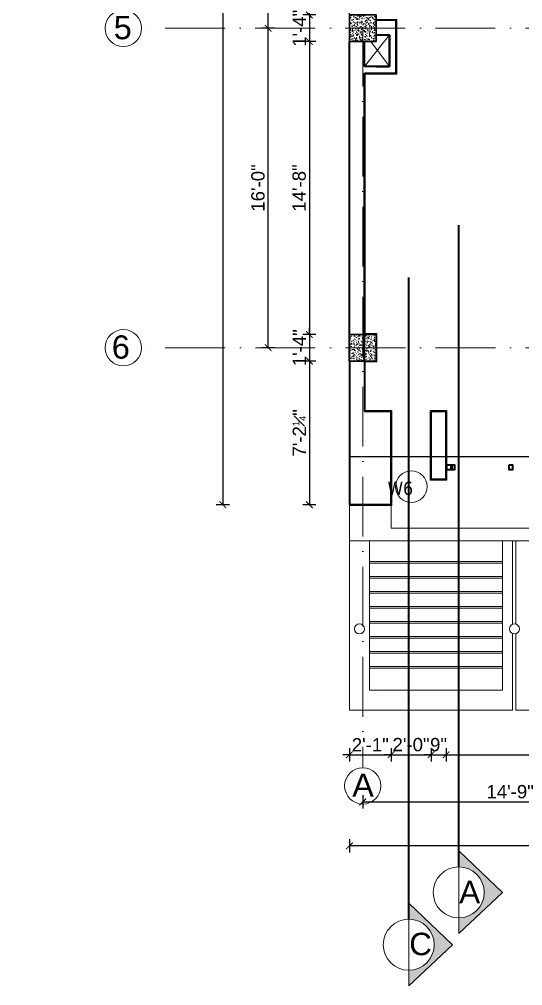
# Model space of a CAD drawing. Header units: inches. Extents: x 10755 to 33653, y -10992 to 10708.
# Drawn here: x 16776 to 17078, y 5851 to 6432 of the extents above; entities that cross this region are included whole.
import ezdxf

# ---------------------------------------------------------------- set-up
doc = ezdxf.new("R2010")
doc.units = ezdxf.units.IN
doc.header["$MEASUREMENT"] = 0
doc.linetypes.add('ACAD_ISO10W100', pattern=[18, 12, -3, 0, -3])
for name, color, linetype, lineweight in [('centerline', 9, 'ACAD_ISO10W100', 5), ('col', 1, 'Continuous', 30), ('dim', 6, 'Continuous', 13), ('dimension center - 8', 134, 'Continuous', 13), ('dimension element- 8', 5, 'Continuous', 13), ('dimension inter - 8', 6, 'Continuous', 13), ('dimension overall - 8', 185, 'Continuous', 13), ('DIMINSION', 5, 'Continuous', 15), ('elevation1', 230, 'Continuous', 13), ('hatch 2', 8, 'Continuous', 13), ('hatch- rcc', 252, 'Continuous', 5), ('PLASTER', 50, 'Continuous', 9), ('Section line-1-8', 172, 'Continuous', 35), ('Section text-1-8', 6, 'Continuous', 18), ('STAIRCASE', 143, 'Continuous', 15), ('title text 1', 113, 'Continuous', 25), ('wall', 1, 'Continuous', 35)]:
    doc.layers.add(name, color=color, linetype=linetype, lineweight=lineweight)
doc.layers.add('T-TEXT', color=230, linetype='Continuous')
doc.layers.get('dimension inter - 8').off()
doc.layers.get('DIMINSION').off()
doc.styles.add('arial', font='arial.ttf')
doc.styles.add('Prajwal', font='stylu.ttf', dxfattribs={"height": 9})
doc.styles.get("Standard").update_dxf_attribs({"font": 'arial.ttf'})
doc.styles.add('suren', font='times.ttf', dxfattribs={"height": 4})
doc.dimstyles.new('S8', dxfattribs={"dimscale": 8, "dimtxt": 1, "dimasz": 0.5, "dimexe": 0.5, "dimexo": 0.5, "dimgap": 0.25, "dimtad": 1, "dimzin": 3, "dimdsep": 46, "dimlunit": 4, "dimtxsty": 'Standard', "dimblk": 'ARCHTICK', "dimcen": 0, "dimclrd": 256, "dimclre": 256, "dimclrt": 6, "dimadec": 0, "dimazin": 0, "dimtfac": 0.5, "dimtix": 1, "dimtmove": 1, "dimatfit": 3, "dimfxl": 0.5, "dimfxlon": 1, "dimfrac": 1, "dimtolj": 1, "dimtzin": 0, "dimarcsym": 1})

# ---------------------------------------------------------------- blocks, each defined once
blk = doc.blocks.new('EWEWRTT')
at = {"layer": 'centerline', "ltscale": 3}
for p, q in [((176317.85, -3623.75), (176317.85, -4988.85)), ((176830.26, -4544.4), (176184.91, -4544.4)), ((176830.31, -4736.4), (176184.95, -4736.4))]:
    blk.add_line(p, q, dxfattribs=at)
at = {"layer": 'centerline', "linetype": 'Continuous'}
for centre in [(176174, -4544.4), (176174.04, -4736.4), (176317.85, -4999.76)]:
    blk.add_circle(centre, 10.91, dxfattribs=at)
at = {"layer": 'T-TEXT', "ltscale": 100, "char_height": 14, "width": 12.944, "style": 'suren'}
for s, insert, attachment_point in [('{\\fArial|b0|i0|c0|p34;5}', (176179.1, -4536.96), 3), ('{\\fArial|b0|i0|c0|p34;6}', (176177.94, -4728.96), 3), ('{\\fArial|b0|i0|c0|p34;A}', (176311.49, -4992.32), 1)]:
    blk.add_mtext(s, dxfattribs=dict(at, insert=insert, attachment_point=attachment_point))
blk = doc.blocks.new('ETERWEWE')
at = {"layer": 'hatch- rcc', "linetype": 'Continuous', "ltscale": 30}
h = blk.add_hatch(dxfattribs=at)
h.set_pattern_fill('AR-CONC', color=256, scale=0.5, style=0)
h.set_pattern_definition([(50, (0, 0), (3.586300913, -0.313760675), [0.375, -4.125]), (355, (0, 0), (-0.69375667, 3.76096067), [0.3, -3.3]), (100.4514445, (0.299, -0.026), (2.89254423, 3.447199955), [0.31870096, -3.50571056]), (46.1842, (0, 1), (5.33620665, -0.8275964), [0.5625, -6.1875]), (96.6356355, (0.4447, 0.931), (4.67330973, 4.870593), [0.47805171, -5.2585688]), (351.184164, (0, 1), (4.67330973, 4.870593), [0.45, -4.95]), (21, (0.5, 0.75), (2.98453526, -2.013094453), [0.375, -4.125]), (326, (0.5, 0.75), (1.21657666, 3.625750225), [0.3, -3.3]), (71.4514447, (0.7487, 0.5822), (4.20111188, 1.612655764), [0.31870095, -3.50571056]), (37.5, (0, 0), (0.060799277, 1.664469269), [0, -3.26, 0, -3.35, 0, -3.3125]), (7.5, (0, 0), (1.315347687, 1.97205856), [0, -1.91, 0, -3.185, 0, -1.2625]), (327.5, (-1.115, 0), (2.669112181, -0.112774359), [0, -1.25, 0, -3.9, 0, -5.175]), (317.5, (-1.615, 0), (2.915930847, 0.50052491), [0, -1.625, 0, -2.59, 0, -3.675])])
h.paths.add_polyline_path([(159423.23, -3794.58), (159439.23, -3794.58), (159439.23, -3778.58), (159423.23, -3778.58)])
at = {"layer": 'col', "linetype": 'Continuous', "ltscale": 30}
blk.add_lwpolyline([(159423.23, -3794.58), (159423.23, -3778.58), (159439.23, -3778.58), (159439.23, -3794.58), (159423.23, -3794.58)], dxfattribs=at)
blk = doc.blocks.new('wewerrr')
at = {"layer": 'DIMINSION', "linetype": 'Continuous'}
for p in [(16886.62, -757.81), (16886.62, -757.81), (16886.62, -949.81), (16886.62, -949.81)]:
    blk.add_blockref('ETERWEWE', p, dxfattribs=at)
blk = doc.blocks.new('HGFHH')
at = {"layer": 'hatch 2', "ltscale": 30}
for centre in [(178848.14, -4798.29), (179027.75, -4798.29), (179191.38, -4798.29)]:
    blk.add_circle(centre, 9.47, dxfattribs=at)
at = {"layer": 'title text 1', "char_height": 8, "width": 6.48014975013211e-13, "attachment_point": 1, "rotation": 359.95632, "style": 'Prajwal'}
for s, insert in [('\\pi-6.436;{\\fTahoma|b0|i0|c0|p34;W6}', (178840.29, -4795.26)), ('\\pi-6.436;{\\fTahoma|b0|i0|c0|p34;W7}', (179019.89, -4795.26)), ('\\pi-6.436;{\\fTahoma|b0|i0|c0|p34;W6}', (179183.52, -4795.26))]:
    blk.add_mtext(s, dxfattribs=dict(at, insert=insert))
blk = doc.blocks.new('WEEWET')
at = {"layer": 'wall', "linetype": 'Continuous', "ltscale": 30}
for points in [[(178869.49, -4781.64), (178872.47, -4781.64), (178872.47, -4784.66), (178869.49, -4784.66)], [(178906.96, -4781.64), (178908.96, -4781.64), (178908.96, -4784.66), (178906.96, -4784.66)], [(178938.96, -4781.64), (178940.96, -4781.64), (178940.96, -4784.66), (178938.96, -4784.66)], [(178970.96, -4781.64), (178972.96, -4781.64), (178972.96, -4784.66), (178970.96, -4784.66)], [(179002.96, -4781.64), (179004.96, -4781.64), (179004.96, -4784.66), (179002.96, -4784.66)], [(179034.96, -4781.63), (179036.96, -4781.63), (179036.96, -4784.65), (179034.96, -4784.65)], [(179066.96, -4781.64), (179068.96, -4781.64), (179068.96, -4784.66), (179066.96, -4784.66)], [(179098.96, -4781.64), (179100.96, -4781.64), (179100.96, -4784.66), (179098.96, -4784.66)], [(179130.96, -4781.64), (179132.96, -4781.64), (179132.96, -4784.66), (179130.96, -4784.66)], [(179167.46, -4781.64), (179170.44, -4781.64), (179170.44, -4784.66), (179167.46, -4784.66)]]:
    blk.add_lwpolyline(points, close=True, dxfattribs=at)
blk = doc.blocks.new('_ArchTick')
at = {"color": 0, "const_width": 0.15}
blk.add_lwpolyline([(-0.5, -0.5), (0.5, 0.5)], dxfattribs=at)
blk = doc.blocks.new('*D941')
at = {"layer": 'Defpoints', "color": 0, "transparency": 16777216}
for p in [(16973.9, 6434.82), (16949.8, 6418.82), (16973.9, 6418.82)]:
    blk.add_point(p, dxfattribs=at)
at = {"layer": 'dimension element- 8', "lineweight": -2, "transparency": 16777216}
for p, q in [((16949.8, 6434.82), (16949.8, 6438.82)), ((16953.8, 6434.82), (16945.8, 6434.82)), ((16949.8, 6434.82), (16949.8, 6418.82)), ((16953.8, 6418.82), (16945.8, 6418.82)), ((16949.8, 6418.82), (16949.8, 6414.82))]:
    blk.add_line(p, q, dxfattribs=at)
at = {"layer": 'dimension element- 8', "lineweight": -2, "transparency": 16777216, "xscale": 4, "yscale": 4, "zscale": 4}
for p, rotation in [((16949.8, 6434.82), 270), ((16949.8, 6418.82), 90)]:
    blk.add_blockref('_ArchTick', p, dxfattribs=dict(at, rotation=rotation))
at = {"layer": 'dimension element- 8', "color": 6, "transparency": 16777216, "insert": (16943.79, 6426.82), "char_height": 8, "attachment_point": 5, "rotation": 90}
blk.add_mtext('\\A1;1\'-4"', dxfattribs=at)
blk = doc.blocks.new('*D942')
at = {"layer": 'Defpoints', "color": 0, "transparency": 16777216}
for p in [(16973.9, 6418.82), (16949.8, 6242.82), (16973.96, 6242.82)]:
    blk.add_point(p, dxfattribs=at)
at = {"layer": 'dimension element- 8', "lineweight": -2, "transparency": 16777216}
for p, q in [((16953.8, 6418.82), (16945.8, 6418.82)), ((16949.8, 6418.82), (16949.8, 6242.82)), ((16953.8, 6242.82), (16945.8, 6242.82))]:
    blk.add_line(p, q, dxfattribs=at)
at = {"layer": 'dimension element- 8', "lineweight": -2, "transparency": 16777216, "xscale": 4, "yscale": 4, "zscale": 4}
for p, rotation in [((16949.8, 6418.82), 90), ((16949.8, 6242.82), 270)]:
    blk.add_blockref('_ArchTick', p, dxfattribs=dict(at, rotation=rotation))
at = {"layer": 'dimension element- 8', "color": 6, "transparency": 16777216, "insert": (16943.72, 6330.82), "char_height": 8, "attachment_point": 5, "rotation": 90}
blk.add_mtext('\\A1;14\'-8"', dxfattribs=at)
blk = doc.blocks.new('*D943')
at = {"layer": 'Defpoints', "color": 0, "transparency": 16777216}
for p in [(16973.96, 6242.82), (16949.8, 6226.82), (16973.9, 6226.82)]:
    blk.add_point(p, dxfattribs=at)
at = {"layer": 'dimension element- 8', "lineweight": -2, "transparency": 16777216}
for p, q in [((16949.8, 6242.82), (16949.8, 6246.82)), ((16953.8, 6242.82), (16945.8, 6242.82)), ((16949.8, 6242.82), (16949.8, 6226.82)), ((16953.8, 6226.82), (16945.8, 6226.82)), ((16949.8, 6226.82), (16949.8, 6222.82))]:
    blk.add_line(p, q, dxfattribs=at)
at = {"layer": 'dimension element- 8', "lineweight": -2, "transparency": 16777216, "xscale": 4, "yscale": 4, "zscale": 4}
for p, rotation in [((16949.8, 6242.82), 270), ((16949.8, 6226.82), 90)]:
    blk.add_blockref('_ArchTick', p, dxfattribs=dict(at, rotation=rotation))
at = {"layer": 'dimension element- 8', "color": 6, "transparency": 16777216, "insert": (16943.79, 6234.82), "char_height": 8, "attachment_point": 5, "rotation": 90}
blk.add_mtext('\\A1;1\'-4"', dxfattribs=at)
blk = doc.blocks.new('*D944')
at = {"layer": 'Defpoints', "color": 0, "transparency": 16777216}
for p in [(16925.05, 6426.82), (16969.03, 6426.82), (16973.9, 6234.82)]:
    blk.add_point(p, dxfattribs=at)
at = {"layer": 'dimension center - 8', "lineweight": -2, "transparency": 16777216}
for p, q in [((16929.05, 6426.82), (16921.05, 6426.82)), ((16925.05, 6234.82), (16925.05, 6426.82)), ((16929.05, 6234.82), (16921.05, 6234.82))]:
    blk.add_line(p, q, dxfattribs=at)
at = {"layer": 'dimension center - 8', "lineweight": -2, "transparency": 16777216, "xscale": 4, "yscale": 4, "zscale": 4}
for p, rotation in [((16925.05, 6426.82), 90), ((16925.05, 6234.82), 270)]:
    blk.add_blockref('_ArchTick', p, dxfattribs=dict(at, rotation=rotation))
at = {"layer": 'dimension center - 8', "color": 6, "transparency": 16777216, "insert": (16918.97, 6330.82), "char_height": 8, "attachment_point": 5, "rotation": 90}
blk.add_mtext('\\A1;16\'-0"', dxfattribs=at)
blk = doc.blocks.new('*D945')
at = {"layer": 'Defpoints', "color": 0, "transparency": 16777216}
for p in [(16925.05, 6666.82), (16973.9, 6666.82), (16969.03, 6426.82)]:
    blk.add_point(p, dxfattribs=at)
at = {"layer": 'dimension center - 8', "lineweight": -2, "transparency": 16777216}
for p, q in [((16929.05, 6666.82), (16921.05, 6666.82)), ((16925.05, 6426.82), (16925.05, 6666.82)), ((16929.05, 6426.82), (16921.05, 6426.82))]:
    blk.add_line(p, q, dxfattribs=at)
at = {"layer": 'dimension center - 8', "lineweight": -2, "transparency": 16777216, "xscale": 4, "yscale": 4, "zscale": 4}
for p, rotation in [((16925.05, 6666.82), 90), ((16925.05, 6426.82), 270)]:
    blk.add_blockref('_ArchTick', p, dxfattribs=dict(at, rotation=rotation))
at = {"layer": 'dimension center - 8', "color": 6, "transparency": 16777216, "insert": (16918.97, 6546.82), "char_height": 8, "attachment_point": 5, "rotation": 90}
blk.add_mtext('\\A1;20\'-0"', dxfattribs=at)
blk = doc.blocks.new('*D949')
at = {"layer": 'Defpoints', "color": 0, "transparency": 16777216}
for p in [(16973.9, 7285.82), (16897.79, 6140.48), (16973.9, 6140.48)]:
    blk.add_point(p, dxfattribs=at)
at = {"layer": 'dimension overall - 8', "lineweight": -2, "transparency": 16777216}
for p, q in [((16901.79, 7285.82), (16893.79, 7285.82)), ((16897.79, 7285.82), (16897.79, 6140.48)), ((16901.79, 6140.48), (16893.79, 6140.48))]:
    blk.add_line(p, q, dxfattribs=at)
at = {"layer": 'dimension overall - 8', "lineweight": -2, "transparency": 16777216, "xscale": 4, "yscale": 4, "zscale": 4}
for p, rotation in [((16897.79, 7285.82), 90), ((16897.79, 6140.48), 270)]:
    blk.add_blockref('_ArchTick', p, dxfattribs=dict(at, rotation=rotation))
at = {"layer": 'dimension overall - 8', "color": 6, "transparency": 16777216, "insert": (16891.7, 6713.15), "char_height": 8, "attachment_point": 5, "rotation": 90}
blk.add_mtext('\\A1;95\'-5{\\H0.500000x;\\S1#4;}"', dxfattribs=at)
blk = doc.blocks.new('*D950')
at = {"layer": 'Defpoints', "color": 0, "transparency": 16777216}
for p in [(16973.9, 6226.82), (16949.8, 6140.48), (16973.9, 6140.48)]:
    blk.add_point(p, dxfattribs=at)
at = {"layer": 'dimension element- 8', "lineweight": -2, "transparency": 16777216}
for p, q in [((16953.8, 6226.82), (16945.8, 6226.82)), ((16949.8, 6226.82), (16949.8, 6140.48)), ((16953.8, 6140.48), (16945.8, 6140.48))]:
    blk.add_line(p, q, dxfattribs=at)
at = {"layer": 'dimension element- 8', "lineweight": -2, "transparency": 16777216, "xscale": 4, "yscale": 4, "zscale": 4}
for p, rotation in [((16949.8, 6226.82), 90), ((16949.8, 6140.48), 270)]:
    blk.add_blockref('_ArchTick', p, dxfattribs=dict(at, rotation=rotation))
at = {"layer": 'dimension element- 8', "color": 6, "transparency": 16777216, "insert": (16943.79, 6183.65), "char_height": 8, "attachment_point": 5, "rotation": 90}
blk.add_mtext('\\A1;7\'-2{\\H0.500000x;\\S1#4;}"', dxfattribs=at)
blk = doc.blocks.new('*D1016')
at = {"layer": 'Defpoints', "color": 0, "transparency": 16777216}
for p in [(16973.9, 6140.48), (16998.9, 6140.48), (16998.9, 5990.13)]:
    blk.add_point(p, dxfattribs=at)
at = {"layer": 'dimension element- 8', "lineweight": -2, "transparency": 16777216}
for p, q in [((16973.9, 5990.13), (16969.9, 5990.13)), ((16973.9, 5994.13), (16973.9, 5986.13)), ((16973.9, 5990.13), (16998.9, 5990.13)), ((16998.9, 5994.13), (16998.9, 5986.13)), ((16998.9, 5990.13), (17002.9, 5990.13))]:
    blk.add_line(p, q, dxfattribs=at)
at = {"layer": 'dimension element- 8', "lineweight": -2, "transparency": 16777216, "xscale": 4, "yscale": 4, "zscale": 4}
blk.add_blockref('_ArchTick', (16973.9, 5990.13), dxfattribs=at)
at = {"layer": 'dimension element- 8', "lineweight": -2, "transparency": 16777216, "xscale": 4, "yscale": 4, "zscale": 4, "rotation": 180}
blk.add_blockref('_ArchTick', (16998.9, 5990.13), dxfattribs=at)
at = {"layer": 'dimension element- 8', "color": 6, "transparency": 16777216, "insert": (16986.4, 5996.15), "char_height": 8, "attachment_point": 5}
blk.add_mtext('\\A1;2\'-1"', dxfattribs=at)
blk = doc.blocks.new('*D1017')
at = {"layer": 'Defpoints', "color": 0, "transparency": 16777216}
for p in [(17022.9, 6155.67), (16998.9, 6140.48), (17022.9, 5990.13)]:
    blk.add_point(p, dxfattribs=at)
at = {"layer": 'dimension element- 8', "lineweight": -2, "transparency": 16777216}
for p, q in [((16998.9, 5990.13), (16994.9, 5990.13)), ((16998.9, 5994.13), (16998.9, 5986.13)), ((16998.9, 5990.13), (17022.9, 5990.13)), ((17022.9, 5994.13), (17022.9, 5986.13)), ((17022.9, 5990.13), (17026.9, 5990.13))]:
    blk.add_line(p, q, dxfattribs=at)
at = {"layer": 'dimension element- 8', "lineweight": -2, "transparency": 16777216, "xscale": 4, "yscale": 4, "zscale": 4}
blk.add_blockref('_ArchTick', (16998.9, 5990.13), dxfattribs=at)
at = {"layer": 'dimension element- 8', "lineweight": -2, "transparency": 16777216, "xscale": 4, "yscale": 4, "zscale": 4, "rotation": 180}
blk.add_blockref('_ArchTick', (17022.9, 5990.13), dxfattribs=at)
at = {"layer": 'dimension element- 8', "color": 6, "transparency": 16777216, "insert": (17010.9, 5996.22), "char_height": 8, "attachment_point": 5}
blk.add_mtext('\\A1;2\'-0"', dxfattribs=at)
blk = doc.blocks.new('*D1018')
at = {"layer": 'Defpoints', "color": 0, "transparency": 16777216}
for p in [(17022.9, 6155.67), (17031.9, 6155.67), (17031.9, 5990.13)]:
    blk.add_point(p, dxfattribs=at)
at = {"layer": 'dimension element- 8', "lineweight": -2, "transparency": 16777216}
for p, q in [((17022.9, 5990.13), (17018.9, 5990.13)), ((17022.9, 5994.13), (17022.9, 5986.13)), ((17022.9, 5990.13), (17031.9, 5990.13)), ((17031.9, 5994.13), (17031.9, 5986.13)), ((17031.9, 5990.13), (17035.9, 5990.13))]:
    blk.add_line(p, q, dxfattribs=at)
at = {"layer": 'dimension element- 8', "lineweight": -2, "transparency": 16777216, "xscale": 4, "yscale": 4, "zscale": 4}
blk.add_blockref('_ArchTick', (17022.9, 5990.13), dxfattribs=at)
at = {"layer": 'dimension element- 8', "lineweight": -2, "transparency": 16777216, "xscale": 4, "yscale": 4, "zscale": 4, "rotation": 180}
blk.add_blockref('_ArchTick', (17031.9, 5990.13), dxfattribs=at)
at = {"layer": 'dimension element- 8', "color": 6, "transparency": 16777216, "insert": (17027.4, 5996.22), "char_height": 8, "attachment_point": 5}
blk.add_mtext('\\A1;9"', dxfattribs=at)
blk = doc.blocks.new('*D1019')
at = {"layer": 'Defpoints', "color": 0, "transparency": 16777216}
for p in [(17031.9, 6155.67), (17333.85, 6155.67), (17333.85, 5990.13)]:
    blk.add_point(p, dxfattribs=at)
at = {"layer": 'dimension element- 8', "lineweight": -2, "transparency": 16777216}
for p, q in [((17031.9, 5994.13), (17031.9, 5986.13)), ((17031.9, 5990.13), (17333.85, 5990.13)), ((17333.85, 5994.13), (17333.85, 5986.13))]:
    blk.add_line(p, q, dxfattribs=at)
at = {"layer": 'dimension element- 8', "lineweight": -2, "transparency": 16777216, "xscale": 4, "yscale": 4, "zscale": 4, "rotation": 180}
blk.add_blockref('_ArchTick', (17031.9, 5990.13), dxfattribs=at)
at = {"layer": 'dimension element- 8', "lineweight": -2, "transparency": 16777216, "xscale": 4, "yscale": 4, "zscale": 4}
blk.add_blockref('_ArchTick', (17333.85, 5990.13), dxfattribs=at)
at = {"layer": 'dimension element- 8', "color": 6, "transparency": 16777216, "insert": (17182.88, 5996.22), "char_height": 8, "attachment_point": 5}
blk.add_mtext('\\A1;25\'-2"', dxfattribs=at)
blk = doc.blocks.new('p2')
at = {"layer": 'PLASTER'}
for p, q in [((17002.4, 6399.32), (17002.4, 6432.32)), ((16983.4, 6399.32), (17002.4, 6399.32)), ((16973.9, 6139.98), (16973.9, 6140.48))]:
    blk.add_line(p, q, dxfattribs=at)
blk.add_lwpolyline([(16973.9, 6139.98), (16999.4, 6139.98), (16999.4, 6197.08), (16983.4, 6197.08), (16983.4, 6226.32), (16990.4, 6226.32), (16990.4, 6243.32), (16983.4, 6243.32), (16983.4, 6399.32)], dxfattribs=at)
blk.add_lwpolyline([(17022.4, 6197.08), (17032.4, 6197.08), (17032.4, 6155.17), (17022.4, 6155.17)], close=True, dxfattribs=at)
blk = doc.blocks.new('*D1443')
at = {"layer": 'Defpoints', "color": 0, "transparency": 16777216}
for p in [(16981.9, 6018.41), (17158.9, 6018.41), (17158.9, 5961.85)]:
    blk.add_point(p, dxfattribs=at)
at = {"layer": 'dimension center - 8', "lineweight": -2, "transparency": 16777216}
for p, q in [((16981.9, 5965.85), (16981.9, 5957.85)), ((17158.9, 5965.85), (17158.9, 5957.85)), ((16981.9, 5961.85), (17158.9, 5961.85))]:
    blk.add_line(p, q, dxfattribs=at)
at = {"layer": 'dimension center - 8', "lineweight": -2, "transparency": 16777216, "xscale": 4, "yscale": 4, "zscale": 4, "rotation": 180}
blk.add_blockref('_ArchTick', (16981.9, 5961.85), dxfattribs=at)
at = {"layer": 'dimension center - 8', "lineweight": -2, "transparency": 16777216, "xscale": 4, "yscale": 4, "zscale": 4}
blk.add_blockref('_ArchTick', (17158.9, 5961.85), dxfattribs=at)
at = {"layer": 'dimension center - 8', "color": 6, "transparency": 16777216, "insert": (17070.4, 5967.93), "char_height": 8, "attachment_point": 5}
blk.add_mtext('\\A1;14\'-9"', dxfattribs=at)
blk = doc.blocks.new('*D1442')
at = {"layer": 'Defpoints', "color": 0, "transparency": 16777216}
for p in [(16973.9, 6056.76), (17391.85, 6056.76), (16973.9, 5935.43)]:
    blk.add_point(p, dxfattribs=at)
at = {"layer": 'dimension overall - 8', "lineweight": -2, "transparency": 16777216}
for p, q in [((16973.9, 5939.43), (16973.9, 5931.43)), ((17391.85, 5939.43), (17391.85, 5931.43)), ((17391.85, 5935.43), (16973.9, 5935.43))]:
    blk.add_line(p, q, dxfattribs=at)
at = {"layer": 'dimension overall - 8', "lineweight": -2, "transparency": 16777216, "xscale": 4, "yscale": 4, "zscale": 4, "rotation": 180}
blk.add_blockref('_ArchTick', (16973.9, 5935.43), dxfattribs=at)
at = {"layer": 'dimension overall - 8', "lineweight": -2, "transparency": 16777216, "xscale": 4, "yscale": 4, "zscale": 4}
blk.add_blockref('_ArchTick', (17391.85, 5935.43), dxfattribs=at)
at = {"layer": 'dimension overall - 8', "color": 6, "transparency": 16777216, "insert": (17182.88, 5941.52), "char_height": 8, "attachment_point": 5}
blk.add_mtext('\\A1;34\'-10"', dxfattribs=at)
blk = doc.blocks.new('s22')
at = {"layer": 'Section text-1-8'}
for points in [[(13885.15, 5932.37), (13885.15, 5922.72, -0.414214), (13900.46, 5907.41, -0.414214), (13885.15, 5892.1), (13885.15, 5882.81), (13911.36, 5907.33)], [(13855.15, 5900.94), (13855.15, 5891.29, -0.414214), (13870.46, 5875.98, -0.414214), (13855.15, 5860.67), (13855.15, 5851.38), (13881.36, 5875.9)]]:
    blk.add_hatch(color=256, dxfattribs=at).paths.add_polyline_path(points)
at = {"layer": 'Section line-1-8', "linetype": 'Continuous'}
for p, q in [((13885.15, 5922.72), (13885.15, 6308.55)), ((13855.15, 5891.29), (13855.15, 6277.12))]:
    blk.add_line(p, q, dxfattribs=at)
at = {"layer": 'Section text-1-8'}
for p, q in [((13885.15, 5892.45), (13885.15, 5923.07)), ((13855.15, 5861.02), (13855.15, 5891.64))]:
    blk.add_line(p, q, dxfattribs=at)
for points in [[(13885.15, 5892.1), (13885.15, 5882.81), (13911.36, 5907.33), (13885.15, 5932.37), (13885.15, 5922.72)], [(13855.15, 5860.67), (13855.15, 5851.38), (13881.36, 5875.9), (13855.15, 5900.94), (13855.15, 5891.29)]]:
    blk.add_lwpolyline(points, dxfattribs=at)
for centre in [(13885.15, 5907.41), (13855.15, 5875.98)]:
    blk.add_circle(centre, 15.31, dxfattribs=at)
at = {"layer": 'Section text-1-8', "char_height": 13.5, "attachment_point": 7, "style": 'arial'}
for s, insert in [('A', (13885.43, 5900.93)), ('C', (13855.43, 5869.5))]:
    blk.add_mtext(s, dxfattribs=dict(at, insert=insert))
blk = doc.blocks.new('*D3622')
at = {"layer": 'Defpoints', "color": 0, "transparency": 16777216}
for p in [(10864.08, 6434.82), (31531.53, 6434.82), (31551.39, 6095.11)]:
    blk.add_point(p, dxfattribs=at)
at = {"layer": 'dim', "lineweight": -2, "transparency": 16777216}
for p, q in [((31527.53, 6434.82), (31535.53, 6434.82)), ((31531.53, 6095.11), (31531.53, 6434.82)), ((31535.53, 6095.11), (31527.53, 6095.11))]:
    blk.add_line(p, q, dxfattribs=at)
at = {"layer": 'dim', "lineweight": -2, "transparency": 16777216, "xscale": 4, "yscale": 4, "zscale": 4}
for p, rotation in [((31531.53, 6434.82), 90), ((31531.53, 6095.11), 270)]:
    blk.add_blockref('_ArchTick', p, dxfattribs=dict(at, rotation=rotation))
at = {"layer": 'dim', "color": 6, "transparency": 16777216, "insert": (31525.42, 6264.96), "char_height": 8, "attachment_point": 5, "rotation": 90}
blk.add_mtext('\\A1;28\'-3{\\H0.500000x;\\S3#4;}"', dxfattribs=at)

msp = doc.modelspace()

# ---------------------------------------------------------------- linework, layer by layer
msp.add_line((16991.309, 6026.07), (16991.309, 6026.034))
at = {"layer": 'Defpoints'}
for points in [[(16973.904, 7285.819), (17164.904, 7285.819), (17164.904, 7225.819), (17391.481, 7225.819), (17391.853, 7225.819), (17391.851, 6169.31), (16973.904, 6169.31), (16973.904, 7285.819)], [(16980.904, 6434.819), (16989.904, 6434.819), (16989.904, 6418.819), (16980.904, 6418.819)], [(16980.904, 6226.819), (16989.904, 6226.819), (16989.904, 6242.819), (16980.904, 6242.819)]]:
    msp.add_lwpolyline(points, dxfattribs=at)
at = {"layer": 'elevation1'}
for p, q in [((16973.904, 6017.034), (16973.904, 6118.819)), ((16985.904, 6029.034), (16985.904, 6118.819)), ((17065.893, 6118.819), (17065.893, 6029.034)), ((17071.893, 6118.819), (17071.893, 6068.6)), ((17073.893, 6068.657), (17073.893, 6118.819)), ((17065.893, 6106.298), (16985.904, 6106.298)), ((17065.893, 6105.302), (16985.904, 6105.302)), ((17065.893, 6097.298), (16985.904, 6097.298)), ((17065.893, 6096.303), (16985.904, 6096.303)), ((17065.893, 6088.298), (16985.904, 6088.298)), ((17065.893, 6087.303), (16985.904, 6087.303)), ((17065.893, 6079.298), (16985.904, 6079.298)), ((17065.893, 6078.303), (16985.904, 6078.303)), ((17065.893, 6070.298), (16985.904, 6070.298)), ((17065.893, 6069.303), (16985.904, 6069.303)), ((17065.893, 6061.298), (16985.904, 6061.298)), ((17065.893, 6060.303), (16985.904, 6060.303)), ((17071.893, 6063.003), (17071.893, 6017.034)), ((17073.893, 6017.034), (17073.893, 6062.946)), ((17065.893, 6052.299), (16985.904, 6052.299)), ((17065.893, 6051.303), (16985.904, 6051.303)), ((17073.893, 6052.112), (17073.893, 6051.449)), ((17065.893, 6043.299), (16985.904, 6043.299)), ((17065.893, 6042.304), (16985.904, 6042.304)), ((16985.904, 6029.034), (17065.893, 6029.034)), ((16973.904, 6017.034), (17071.893, 6017.034)), ((17073.893, 6017.034), (17161.256, 6017.034))]:
    msp.add_line(p, q, dxfattribs=at)
for centre in [(16979.904, 6065.801), (17072.974, 6065.801)]:
    msp.add_circle(centre, 3, dxfattribs=at)
at = {"layer": 'hatch 2', "linetype": 'Continuous', "ltscale": 30}
for p, q in [((16997.904, 6422.819), (16982.904, 6403.819)), ((16997.904, 6403.819), (16986.654, 6418.819))]:
    msp.add_line(p, q, dxfattribs=at)
at = {"layer": 'STAIRCASE', "linetype": 'Continuous', "ltscale": 30}
for p, q in [((16973.904, 6140.48), (16973.904, 6118.819)), ((16998.904, 6126.302), (16998.904, 6140.48)), ((17391.851, 6126.302), (16998.904, 6126.302)), ((16973.904, 6118.819), (16982.904, 6118.819)), ((16973.904, 6118.819), (16988.089, 6118.819)), ((17382.851, 6118.819), (16982.904, 6118.819)), ((17382.851, 6118.819), (16988.089, 6118.819))]:
    msp.add_line(p, q, dxfattribs=at)
at = {"layer": 'wall', "linetype": 'Continuous', "ltscale": 30}
for p, q in [((16989.904, 6431.819), (17001.904, 6431.819)), ((17001.904, 6399.819), (17001.904, 6431.819)), ((16973.904, 6226.819), (16973.904, 6418.819)), ((16982.904, 6403.819), (16982.904, 6418.819)), ((16989.904, 6422.819), (16997.904, 6422.819)), ((16997.904, 6403.819), (16997.904, 6422.819)), ((16997.904, 6422.819), (16997.904, 6403.819)), ((16997.904, 6403.819), (16982.904, 6403.819)), ((16989.904, 6403.819), (16997.904, 6403.819)), ((16982.904, 6226.819), (16982.904, 6399.819)), ((16982.904, 6399.819), (17001.904, 6399.819)), ((16973.904, 6226.819), (16973.904, 6140.48)), ((16982.904, 6226.819), (16982.904, 6196.579)), ((16998.904, 6196.579), (16982.904, 6196.579)), ((16998.904, 6140.48), (16998.904, 6196.579)), ((17022.904, 6155.667), (17022.904, 6196.579)), ((17031.904, 6196.579), (17022.904, 6196.579)), ((17031.904, 6155.667), (17031.904, 6196.579)), ((17031.904, 6155.667), (17022.904, 6155.667)), ((16998.904, 6140.48), (16973.904, 6140.48))]:
    msp.add_line(p, q, dxfattribs=at)
msp.add_lwpolyline([(17034.917, 6164.371), (17036.896, 6164.371), (17036.896, 6161.347), (17034.917, 6161.347)], close=True, dxfattribs=at)

# ---------------------------------------------------------------- block references
at = {"layer": 'dimension center - 8'}
msp.add_blockref('s22', (3154.385, 0), dxfattribs=at)
at = {"layer": 'dimension inter - 8'}
msp.add_blockref('p2', (0, 0), dxfattribs=at)
at = {"layer": 'DIMINSION', "linetype": 'Continuous'}
for name, p in [('ETERWEWE', (-142449.327, 10021.401)), ('WEEWET', (-161837.085, 10946.007)), ('HGFHH', (-161837.085, 10949.614))]:
    msp.add_blockref(name, p, dxfattribs=at)
at = {"layer": 'wall', "linetype": 'Continuous', "ltscale": 30}
msp.add_blockref('EWEWRTT', (-159335.945, 10971.215), dxfattribs=at)
at = {"layer": 'wall', "linetype": 'Continuous'}
msp.add_blockref('wewerrr', (-159335.945, 10971.215), dxfattribs=at)

# ---------------------------------------------------------------- dimensions: what is measured, and where the dimension line sits
at = {"layer": 'dim'}
dim = msp.add_linear_dim(base=(31531.53, 6434.819), p1=(31551.386, 6095.11), p2=(10864.084, 6434.819), angle=270, dimstyle='S8', dxfattribs=at)
dim.commit()
dim.dimension.update_dxf_attribs({"geometry": '*D3622', "text_midpoint": (31525.415, 6264.964)})
at = {"layer": 'dimension center - 8'}
for base, p1, p2, picture, middle in [((16925.051, 6666.819), (16969.027, 6426.819), (16973.904, 6666.819), '*D945', (16918.967, 6546.819)), ((16925.051, 6426.819), (16973.904, 6234.819), (16969.027, 6426.819), '*D944', (16918.967, 6330.819))]:
    dim = msp.add_linear_dim(base=base, p1=p1, p2=p2, angle=90, dimstyle='S8', dxfattribs=at)
    dim.commit()
    dim.dimension.update_dxf_attribs({"geometry": picture, "text_midpoint": middle})
dim = msp.add_linear_dim(base=(17158.904, 5961.849), p1=(16981.904, 6018.412), p2=(17158.904, 6018.412), dimstyle='S8', dxfattribs=at)
dim.commit()
dim.dimension.update_dxf_attribs({"geometry": '*D1443', "text_midpoint": (17070.404, 5967.934)})
at = {"layer": 'dimension element- 8'}
for base, p1, p2, picture, middle in [((16949.803, 6418.819), (16973.904, 6434.819), (16973.904, 6418.819), '*D941', (16943.786, 6426.819)), ((16949.803, 6242.819), (16973.904, 6418.819), (16973.963, 6242.819), '*D942', (16943.718, 6330.819)), ((16949.803, 6226.819), (16973.963, 6242.819), (16973.904, 6226.819), '*D943', (16943.786, 6234.819)), ((16949.803, 6140.48), (16973.904, 6226.819), (16973.904, 6140.48), '*D950', (16943.786, 6183.649))]:
    dim = msp.add_linear_dim(base=base, p1=p1, p2=p2, angle=90, dimstyle='S8', dxfattribs=at)
    dim.commit()
    dim.dimension.update_dxf_attribs({"geometry": picture, "text_midpoint": middle})
for base, p1, p2, picture, middle in [((17022.904, 5990.131), (16998.904, 6140.48), (17022.904, 6155.667), '*D1017', (17010.904, 5996.216)), ((17031.904, 5990.131), (17022.904, 6155.667), (17031.904, 6155.667), '*D1018', (17027.404, 5996.216)), ((17333.851, 5990.131), (17031.904, 6155.667), (17333.851, 6155.667), '*D1019', (17182.878, 5996.216)), ((16998.904, 5990.131), (16973.904, 6140.48), (16998.904, 6140.48), '*D1016', (16986.404, 5996.148))]:
    dim = msp.add_linear_dim(base=base, p1=p1, p2=p2, dimstyle='S8', dxfattribs=at)
    dim.commit()
    dim.dimension.update_dxf_attribs({"geometry": picture, "text_midpoint": middle})
at = {"layer": 'dimension overall - 8'}
dim = msp.add_linear_dim(base=(16897.787, 6140.48), p1=(16973.904, 7285.819), p2=(16973.904, 6140.48), angle=90, dimstyle='S8', dxfattribs=at)
dim.commit()
dim.dimension.update_dxf_attribs({"geometry": '*D949', "text_midpoint": (16891.703, 6713.149)})
dim = msp.add_linear_dim(base=(16973.904, 5935.43), p1=(17391.851, 6056.759), p2=(16973.904, 6056.759), dimstyle='S8', dxfattribs=at)
dim.commit()
dim.dimension.update_dxf_attribs({"geometry": '*D1442', "text_midpoint": (17182.878, 5941.517)})

doc.saveas('drawing.dxf')
